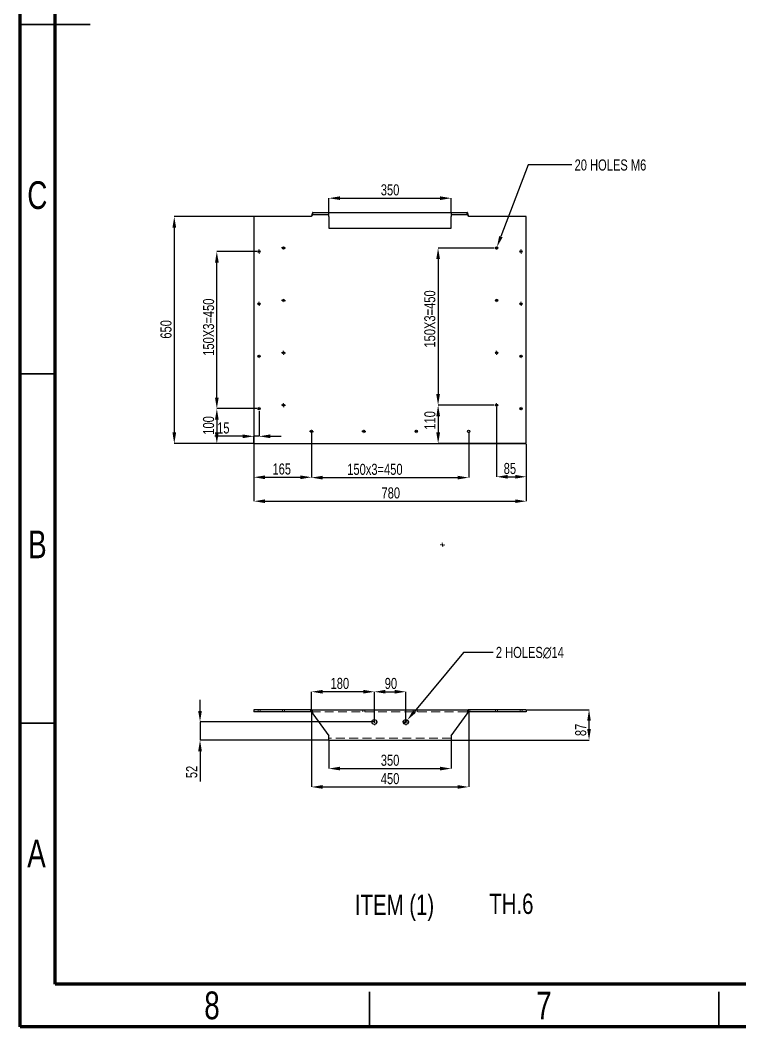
# Model space of a CAD drawing. Header units: millimetres. Extents: x 15 to 1268, y -316 to 292.
# Drawn here: x 15.3 to 118.3, y -309.9 to -165.8 of the extents above; entities that cross this region are included whole.
import ezdxf

# ---------------------------------------------------------------- set-up
doc = ezdxf.new("R2010")
doc.units = ezdxf.units.MM
doc.header["$PDSIZE"] = -1
doc.linetypes.add('HIDDEN', pattern=[1.905, 1.27, -0.635])
doc.layers.add('FORMAT', color=7, linetype='Continuous')
doc.styles.add('SLDTEXTSTYLE0', font='TXT', dxfattribs={"width": 0.75})
doc.dimstyles.new('SLDDIMSTYLE20', dxfattribs={"dimtxt": 1.5875, "dimasz": 1.5875, "dimexe": 0, "dimexo": 0.0625, "dimgap": 0.396875, "dimtad": 1, "dimdec": 0, "dimlfac": 20, "dimrnd": 1e-09, "dimzin": 12, "dimdsep": 46, "dimtxsty": 'SLDTEXTSTYLE0', "dimsah": 1, "dimcen": 0.09, "dimadec": 0, "dimazin": 3, "dimtfac": 1, "dimtdec": 0, "dimtofl": 0, "dimtmove": 0, "dimatfit": 3, "dimfxl": 1, "dimfrac": 2, "dimtolj": 1, "dimtzin": 12, "dimarcsym": 0})
doc.dimstyles.new('SLDDIMSTYLE21', dxfattribs={"dimtxt": 1.5875, "dimasz": 1.5875, "dimexe": 0, "dimexo": 0.0625, "dimgap": 0.396875, "dimtad": 1, "dimdec": 0, "dimlfac": 20, "dimrnd": 1e-09, "dimzin": 12, "dimdsep": 46, "dimtxsty": 'SLDTEXTSTYLE0', "dimsah": 1, "dimcen": 0.09, "dimadec": 0, "dimazin": 3, "dimtfac": 1, "dimtofl": 0, "dimtmove": 0, "dimatfit": 3, "dimfxl": 1, "dimfrac": 2, "dimtolj": 1, "dimtzin": 12, "dimarcsym": 0})
doc.dimstyles.new('SLDDIMSTYLE22', dxfattribs={"dimtxt": 1.5875, "dimasz": 1.5875, "dimexe": 0, "dimexo": 0.0625, "dimgap": 0.396875, "dimtad": 0, "dimtih": 1, "dimtoh": 1, "dimdec": 0, "dimlfac": 20, "dimrnd": 1e-09, "dimzin": 12, "dimdsep": 46, "dimtxsty": 'SLDTEXTSTYLE0', "dimblk1": 'NONE', "dimsah": 1, "dimcen": 0, "dimadec": 0, "dimazin": 3, "dimtfac": 1, "dimtdec": 0, "dimtmove": 0, "dimatfit": 3, "dimldrblk": 'NONE', "dimfxl": 1, "dimfrac": 2, "dimtolj": 1, "dimtzin": 12, "dimarcsym": 0})
doc.dimstyles.new('SLDDIMSTYLE23', dxfattribs={"dimtxt": 1.5875, "dimasz": 1.5875, "dimexe": 0, "dimexo": 0.0625, "dimgap": 0.396875, "dimtad": 1, "dimdec": 0, "dimlfac": 20, "dimrnd": 1e-09, "dimzin": 12, "dimdsep": 46, "dimtxsty": 'SLDTEXTSTYLE0', "dimsah": 1, "dimcen": 0.09, "dimadec": 0, "dimazin": 3, "dimtfac": 1, "dimtdec": 0, "dimtmove": 0, "dimatfit": 0, "dimfxl": 1, "dimfrac": 2, "dimtolj": 1, "dimtzin": 12, "dimarcsym": 0})
doc.dimstyles.new('SLDDIMSTYLE24', dxfattribs={"dimtxt": 1.5875, "dimasz": 1.5875, "dimexe": 0, "dimexo": 0.0625, "dimgap": 0.396875, "dimtad": 1, "dimdec": 0, "dimlfac": 20, "dimrnd": 1e-09, "dimzin": 12, "dimdsep": 46, "dimtxsty": 'SLDTEXTSTYLE0', "dimsah": 1, "dimcen": 0.09, "dimadec": 0, "dimazin": 3, "dimtfac": 1, "dimtmove": 0, "dimatfit": 0, "dimfxl": 1, "dimfrac": 2, "dimtolj": 1, "dimtzin": 12, "dimarcsym": 0})
doc.dimstyles.new('SLDDIMSTYLE25', dxfattribs={"dimtxt": 1.5875, "dimasz": 1.5875, "dimexe": 0, "dimexo": 0.0625, "dimgap": 0.396875, "dimtad": 0, "dimtih": 1, "dimtoh": 1, "dimdec": 0, "dimlfac": 20, "dimrnd": 1e-09, "dimzin": 12, "dimdsep": 46, "dimtxsty": 'SLDTEXTSTYLE0', "dimblk1": 'NONE', "dimsah": 1, "dimcen": 0, "dimadec": 0, "dimazin": 3, "dimtfac": 1, "dimtdec": 0, "dimtmove": 0, "dimatfit": 3, "dimldrblk": 'NONE', "dimfxl": 1, "dimfrac": 2, "dimtolj": 1, "dimtzin": 12, "dimarcsym": 0})

# ---------------------------------------------------------------- blocks, each defined once
blk = doc.blocks.new('*D901')
at = {"layer": 'Defpoints', "color": 0}
for p in [(48.73, -193.91), (37.34, -226.41), (48.73, -226.41)]:
    blk.add_point(p, dxfattribs=at)
at = {"layer": 'FORMAT', "color": 0, "lineweight": -2}
for p, q in [((48.67, -193.91), (37.34, -193.91)), ((37.34, -195.5), (37.34, -224.82)), ((48.67, -226.41), (37.34, -226.41))]:
    blk.add_line(p, q, dxfattribs=at)
at = {"layer": 'FORMAT', "color": 0}
for points in [[(37.08, -195.5), (37.61, -195.5), (37.34, -193.91)], [(37.08, -224.82), (37.61, -224.82), (37.34, -226.41)]]:
    blk.add_solid(points, dxfattribs=at)
at = {"layer": 'FORMAT', "color": 0, "insert": (35.36, -210.06), "char_height": 1.587, "attachment_point": 2, "rotation": 90, "style": 'SLDTEXTSTYLE0'}
blk.add_mtext('\\A1;650', dxfattribs=at)
blk = doc.blocks.new('*D902')
at = {"layer": 'Defpoints', "color": 0}
for p in [(48.73, -226.41), (87.73, -226.41), (87.73, -234.66)]:
    blk.add_point(p, dxfattribs=at)
at = {"layer": 'FORMAT', "color": 0, "lineweight": -2}
for p, q in [((48.73, -226.47), (48.73, -234.66)), ((87.73, -226.47), (87.73, -234.66)), ((50.32, -234.66), (86.14, -234.66))]:
    blk.add_line(p, q, dxfattribs=at)
at = {"layer": 'FORMAT', "color": 0}
for points in [[(50.32, -234.4), (50.32, -234.92), (48.73, -234.66)], [(86.14, -234.4), (86.14, -234.92), (87.73, -234.66)]]:
    blk.add_solid(points, dxfattribs=at)
at = {"layer": 'FORMAT', "color": 0, "insert": (68.33, -232.68), "char_height": 1.587, "attachment_point": 2, "style": 'SLDTEXTSTYLE0'}
blk.add_mtext('\\A1;780', dxfattribs=at)
blk = doc.blocks.new('*D903')
at = {"layer": 'Defpoints', "color": 0}
for p in [(56.98, -224.66), (48.73, -226.41), (56.98, -231.23)]:
    blk.add_point(p, dxfattribs=at)
at = {"layer": 'FORMAT', "color": 0, "lineweight": -2}
for p, q in [((56.98, -224.72), (56.98, -231.23)), ((48.73, -226.47), (48.73, -231.23)), ((50.32, -231.23), (55.39, -231.23))]:
    blk.add_line(p, q, dxfattribs=at)
at = {"layer": 'FORMAT', "color": 0}
for points in [[(50.32, -230.97), (50.32, -231.5), (48.73, -231.23)], [(55.39, -230.97), (55.39, -231.5), (56.98, -231.23)]]:
    blk.add_solid(points, dxfattribs=at)
at = {"layer": 'FORMAT', "color": 0, "insert": (52.72, -229.25), "char_height": 1.587, "attachment_point": 2, "style": 'SLDTEXTSTYLE0'}
blk.add_mtext('\\A1;165', dxfattribs=at)
blk = doc.blocks.new('*D904')
at = {"layer": 'Defpoints', "color": 0}
for p in [(83.42, -198.55), (83.53, -198.27)]:
    blk.add_point(p, dxfattribs=at)
at = {"layer": 'FORMAT', "color": 0, "lineweight": -2}
for p, q in [((87.99, -186.52), (84.1, -196.78)), ((94.24, -186.52), (87.99, -186.52)), ((83.42, -198.55), (83.53, -198.27))]:
    blk.add_line(p, q, dxfattribs=at)
at = {"layer": 'FORMAT', "color": 0}
blk.add_solid([(83.85, -196.69), (84.34, -196.88), (83.53, -198.27)], dxfattribs=at)
at = {"layer": 'FORMAT', "color": 0, "insert": (94.64, -185.73), "char_height": 1.5875, "attachment_point": 1, "style": 'SLDTEXTSTYLE0'}
blk.add_mtext('\\A1;20 HOLES M6', dxfattribs=at)
blk = doc.blocks.new('_None')
blk = doc.blocks.new('*D905')
at = {"layer": 'Defpoints', "color": 0}
for p in [(76.98, -191.28), (59.48, -193.31), (76.98, -193.31)]:
    blk.add_point(p, dxfattribs=at)
at = {"layer": 'FORMAT', "color": 0, "lineweight": -2}
for p, q in [((59.48, -193.25), (59.48, -191.28)), ((61.07, -191.28), (75.39, -191.28)), ((76.98, -193.25), (76.98, -191.28))]:
    blk.add_line(p, q, dxfattribs=at)
at = {"layer": 'FORMAT', "color": 0}
for points in [[(61.07, -191.01), (61.07, -191.54), (59.48, -191.28)], [(75.39, -191.01), (75.39, -191.54), (76.98, -191.28)]]:
    blk.add_solid(points, dxfattribs=at)
at = {"layer": 'FORMAT', "color": 0, "insert": (68.23, -189.29), "char_height": 1.587, "attachment_point": 2, "style": 'SLDTEXTSTYLE0'}
blk.add_mtext('\\A1;350', dxfattribs=at)
blk = doc.blocks.new('*D906')
at = {"layer": 'Defpoints', "color": 0}
for p in [(43.43, -198.91), (49.2, -198.91), (49.2, -221.41)]:
    blk.add_point(p, dxfattribs=at)
at = {"layer": 'FORMAT', "color": 0, "lineweight": -2}
for p, q in [((49.14, -198.91), (43.43, -198.91)), ((43.43, -219.82), (43.43, -200.5)), ((49.14, -221.41), (43.43, -221.41))]:
    blk.add_line(p, q, dxfattribs=at)
at = {"layer": 'FORMAT', "color": 0}
for points in [[(43.17, -200.5), (43.7, -200.5), (43.43, -198.91)], [(43.17, -219.82), (43.7, -219.82), (43.43, -221.41)]]:
    blk.add_solid(points, dxfattribs=at)
at = {"layer": 'FORMAT', "color": 0, "insert": (41.45, -209.74), "char_height": 1.5875, "attachment_point": 2, "rotation": 90, "style": 'SLDTEXTSTYLE0'}
blk.add_mtext('\\A1;150X3=450', dxfattribs=at)
blk = doc.blocks.new('*D907')
at = {"layer": 'Defpoints', "color": 0}
for p in [(83.2, -198.41), (75.1, -220.91), (83.2, -220.91)]:
    blk.add_point(p, dxfattribs=at)
at = {"layer": 'FORMAT', "color": 0, "lineweight": -2}
for p, q in [((83.14, -198.41), (75.1, -198.41)), ((75.1, -200), (75.1, -219.32)), ((83.14, -220.91), (75.1, -220.91))]:
    blk.add_line(p, q, dxfattribs=at)
at = {"layer": 'FORMAT', "color": 0}
for points in [[(74.84, -200), (75.37, -200), (75.1, -198.41)], [(74.84, -219.32), (75.37, -219.32), (75.1, -220.91)]]:
    blk.add_solid(points, dxfattribs=at)
at = {"layer": 'FORMAT', "color": 0, "insert": (73.12, -208.57), "char_height": 1.5875, "attachment_point": 2, "rotation": 90, "style": 'SLDTEXTSTYLE0'}
blk.add_mtext('\\A1;150X3=450', dxfattribs=at)
blk = doc.blocks.new('*D908')
at = {"layer": 'Defpoints', "color": 0}
for p in [(79.48, -224.66), (56.98, -224.93), (79.48, -231.28)]:
    blk.add_point(p, dxfattribs=at)
at = {"layer": 'FORMAT', "color": 0, "lineweight": -2}
for p, q in [((79.48, -224.72), (79.48, -231.28)), ((56.98, -225), (56.98, -231.28)), ((58.57, -231.28), (77.89, -231.28))]:
    blk.add_line(p, q, dxfattribs=at)
at = {"layer": 'FORMAT', "color": 0}
for points in [[(58.57, -231.02), (58.57, -231.55), (56.98, -231.28)], [(77.89, -231.02), (77.89, -231.55), (79.48, -231.28)]]:
    blk.add_solid(points, dxfattribs=at)
at = {"layer": 'FORMAT', "color": 0, "insert": (66.06, -229.3), "char_height": 1.5875, "attachment_point": 2, "style": 'SLDTEXTSTYLE0'}
blk.add_mtext('\\A1;150x3=450', dxfattribs=at)
blk = doc.blocks.new('*D909')
at = {"layer": 'Defpoints', "color": 0}
for p in [(49.2, -221.41), (43.43, -226.41), (48.73, -226.41)]:
    blk.add_point(p, dxfattribs=at)
at = {"layer": 'FORMAT', "color": 0, "lineweight": -2}
for p, q in [((49.14, -221.41), (43.43, -221.41)), ((43.43, -223), (43.43, -224.82)), ((48.67, -226.41), (43.43, -226.41))]:
    blk.add_line(p, q, dxfattribs=at)
at = {"layer": 'FORMAT', "color": 0}
for points in [[(43.17, -223), (43.7, -223), (43.43, -221.41)], [(43.17, -224.82), (43.7, -224.82), (43.43, -226.41)]]:
    blk.add_solid(points, dxfattribs=at)
at = {"layer": 'FORMAT', "color": 0, "insert": (41.45, -223.81), "char_height": 1.587, "attachment_point": 2, "rotation": 90, "style": 'SLDTEXTSTYLE0'}
blk.add_mtext('\\A1;100', dxfattribs=at)
blk = doc.blocks.new('*D910')
at = {"layer": 'Defpoints', "color": 0}
for p in [(49.48, -221.68), (48.73, -225.37), (48.73, -226.41)]:
    blk.add_point(p, dxfattribs=at)
at = {"layer": 'FORMAT', "color": 0, "lineweight": -2}
for p, q in [((49.48, -221.75), (49.48, -225.37)), ((47.14, -225.37), (43.17, -225.37)), ((48.73, -226.35), (48.73, -225.37)), ((49.48, -225.37), (48.73, -225.37)), ((51.07, -225.37), (52.65, -225.37))]:
    blk.add_line(p, q, dxfattribs=at)
at = {"layer": 'FORMAT', "color": 0}
for points in [[(47.14, -225.1), (47.14, -225.63), (48.73, -225.37)], [(51.07, -225.1), (51.07, -225.63), (49.48, -225.37)]]:
    blk.add_solid(points, dxfattribs=at)
at = {"layer": 'FORMAT', "color": 0, "insert": (44.36, -223.38), "char_height": 1.587, "attachment_point": 2, "style": 'SLDTEXTSTYLE0'}
blk.add_mtext('\\A1;15', dxfattribs=at)
blk = doc.blocks.new('*D911')
at = {"layer": 'Defpoints', "color": 0}
for p in [(83.2, -220.91), (75.11, -226.41), (87.73, -226.41)]:
    blk.add_point(p, dxfattribs=at)
at = {"layer": 'FORMAT', "color": 0, "lineweight": -2}
for p, q in [((83.14, -220.91), (75.11, -220.91)), ((75.11, -222.5), (75.11, -224.82)), ((87.67, -226.41), (75.11, -226.41))]:
    blk.add_line(p, q, dxfattribs=at)
at = {"layer": 'FORMAT', "color": 0}
for points in [[(74.85, -222.5), (75.38, -222.5), (75.11, -220.91)], [(74.85, -224.82), (75.38, -224.82), (75.11, -226.41)]]:
    blk.add_solid(points, dxfattribs=at)
at = {"layer": 'FORMAT', "color": 0, "insert": (73.13, -223.09), "char_height": 1.587, "attachment_point": 2, "rotation": 90, "style": 'SLDTEXTSTYLE0'}
blk.add_mtext('\\A1;110', dxfattribs=at)
blk = doc.blocks.new('*D912')
at = {"layer": 'Defpoints', "color": 0}
for p in [(83.48, -221.18), (87.73, -226.41), (87.73, -231.16)]:
    blk.add_point(p, dxfattribs=at)
at = {"layer": 'FORMAT', "color": 0, "lineweight": -2}
for p, q in [((83.48, -221.25), (83.48, -231.16)), ((87.73, -226.47), (87.73, -231.16)), ((85.07, -231.16), (86.14, -231.16))]:
    blk.add_line(p, q, dxfattribs=at)
at = {"layer": 'FORMAT', "color": 0}
for points in [[(85.07, -230.9), (85.07, -231.43), (83.48, -231.16)], [(86.14, -230.9), (86.14, -231.43), (87.73, -231.16)]]:
    blk.add_solid(points, dxfattribs=at)
at = {"layer": 'FORMAT', "color": 0, "insert": (85.38, -229.18), "char_height": 1.587, "attachment_point": 2, "style": 'SLDTEXTSTYLE0'}
blk.add_mtext('\\A1;85', dxfattribs=at)
blk = doc.blocks.new('SW_CENTERMARKSYMBOL_72')
at = {"layer": 'FORMAT', "color": 0}
for p, q in [((-0.25, 0), (-0.275, 0)), ((0, 0), (-0.125, 0)), ((0, 0.25), (0, 0.275)), ((0, 0), (0, 0.125)), ((0, 0), (0, -0.125)), ((0, 0), (0.125, 0)), ((0.25, 0), (0.275, 0)), ((0, -0.25), (0, -0.275))]:
    blk.add_line(p, q, dxfattribs=at)
blk = doc.blocks.new('SW_CENTERMARKSYMBOL_73')
at = {"layer": 'FORMAT', "color": 0}
for p, q in [((-0.25, 0), (-0.275, 0)), ((0, 0), (-0.125, 0)), ((0, 0.25), (0, 0.275)), ((0, 0), (0, 0.125)), ((0, 0), (0, -0.125)), ((0, 0), (0.125, 0)), ((0.25, 0), (0.275, 0)), ((0, -0.25), (0, -0.275))]:
    blk.add_line(p, q, dxfattribs=at)
blk = doc.blocks.new('SW_CENTERMARKSYMBOL_74')
at = {"layer": 'FORMAT', "color": 0}
for p, q in [((-0.25, 0), (-0.275, 0)), ((0, 0), (-0.125, 0)), ((0, 0.25), (0, 0.275)), ((0, 0), (0, 0.125)), ((0, 0), (0, -0.125)), ((0, 0), (0.125, 0)), ((0.25, 0), (0.275, 0)), ((0, -0.25), (0, -0.275))]:
    blk.add_line(p, q, dxfattribs=at)
blk = doc.blocks.new('SW_CENTERMARKSYMBOL_75')
at = {"layer": 'FORMAT', "color": 0}
for p, q in [((-0.25, 0), (-0.275, 0)), ((0, 0), (-0.125, 0)), ((0, 0.25), (0, 0.275)), ((0, 0), (0, 0.125)), ((0, 0), (0, -0.125)), ((0, 0), (0.125, 0)), ((0.25, 0), (0.275, 0)), ((0, -0.25), (0, -0.275))]:
    blk.add_line(p, q, dxfattribs=at)
blk = doc.blocks.new('SW_CENTERMARKSYMBOL_76')
at = {"layer": 'FORMAT', "color": 0}
for p, q in [((-0.25, 0), (-0.275, 0)), ((0, 0), (-0.125, 0)), ((0, 0.25), (0, 0.275)), ((0, 0), (0, 0.125)), ((0, 0), (0, -0.125)), ((0, 0), (0.125, 0)), ((0.25, 0), (0.275, 0)), ((0, -0.25), (0, -0.275))]:
    blk.add_line(p, q, dxfattribs=at)
blk = doc.blocks.new('SW_CENTERMARKSYMBOL_77')
at = {"layer": 'FORMAT', "color": 0}
for p, q in [((-0.25, 0), (-0.275, 0)), ((0, 0), (-0.125, 0)), ((0, 0.25), (0, 0.275)), ((0, 0), (0, 0.125)), ((0, 0), (0, -0.125)), ((0, 0), (0.125, 0)), ((0.25, 0), (0.275, 0)), ((0, -0.25), (0, -0.275))]:
    blk.add_line(p, q, dxfattribs=at)
blk = doc.blocks.new('SW_CENTERMARKSYMBOL_78')
at = {"layer": 'FORMAT', "color": 0}
for p, q in [((-0.25, 0), (-0.275, 0)), ((0, 0), (-0.125, 0)), ((0, 0.25), (0, 0.275)), ((0, 0), (0, 0.125)), ((0, 0), (0, -0.125)), ((0, 0), (0.125, 0)), ((0.25, 0), (0.275, 0)), ((0, -0.25), (0, -0.275))]:
    blk.add_line(p, q, dxfattribs=at)
blk = doc.blocks.new('SW_CENTERMARKSYMBOL_79')
at = {"layer": 'FORMAT', "color": 0}
for p, q in [((-0.25, 0), (-0.275, 0)), ((0, 0), (-0.125, 0)), ((0, 0.25), (0, 0.275)), ((0, 0), (0, 0.125)), ((0, 0), (0, -0.125)), ((0, 0), (0.125, 0)), ((0.25, 0), (0.275, 0)), ((0, -0.25), (0, -0.275))]:
    blk.add_line(p, q, dxfattribs=at)
blk = doc.blocks.new('SW_CENTERMARKSYMBOL_80')
at = {"layer": 'FORMAT', "color": 0}
for p, q in [((-0.25, 0), (-0.275, 0)), ((0, 0), (-0.125, 0)), ((0, 0.25), (0, 0.275)), ((0, 0), (0, 0.125)), ((0, 0), (0, -0.125)), ((0, 0), (0.125, 0)), ((0.25, 0), (0.275, 0)), ((0, -0.25), (0, -0.275))]:
    blk.add_line(p, q, dxfattribs=at)
blk = doc.blocks.new('SW_CENTERMARKSYMBOL_81')
at = {"layer": 'FORMAT', "color": 0}
for p, q in [((-0.25, 0), (-0.275, 0)), ((0, 0), (-0.125, 0)), ((0, 0.25), (0, 0.275)), ((0, 0), (0, 0.125)), ((0, 0), (0, -0.125)), ((0, 0), (0.125, 0)), ((0.25, 0), (0.275, 0)), ((0, -0.25), (0, -0.275))]:
    blk.add_line(p, q, dxfattribs=at)
blk = doc.blocks.new('SW_CENTERMARKSYMBOL_82')
at = {"layer": 'FORMAT', "color": 0}
for p, q in [((-0.25, 0), (-0.275, 0)), ((0, 0), (-0.125, 0)), ((0, 0.25), (0, 0.275)), ((0, 0), (0, 0.125)), ((0, 0), (0, -0.125)), ((0, 0), (0.125, 0)), ((0.25, 0), (0.275, 0)), ((0, -0.25), (0, -0.275))]:
    blk.add_line(p, q, dxfattribs=at)
blk = doc.blocks.new('SW_CENTERMARKSYMBOL_83')
at = {"layer": 'FORMAT', "color": 0}
for p, q in [((-0.25, 0), (-0.275, 0)), ((0, 0), (-0.125, 0)), ((0, 0.25), (0, 0.275)), ((0, 0), (0, 0.125)), ((0, 0), (0, -0.125)), ((0, 0), (0.125, 0)), ((0.25, 0), (0.275, 0)), ((0, -0.25), (0, -0.275))]:
    blk.add_line(p, q, dxfattribs=at)
blk = doc.blocks.new('SW_CENTERMARKSYMBOL_84')
at = {"layer": 'FORMAT', "color": 0}
for p, q in [((-0.25, 0), (-0.275, 0)), ((0, 0), (-0.125, 0)), ((0, 0.25), (0, 0.275)), ((0, 0), (0, 0.125)), ((0, 0), (0, -0.125)), ((0, 0), (0.125, 0)), ((0.25, 0), (0.275, 0)), ((0, -0.25), (0, -0.275))]:
    blk.add_line(p, q, dxfattribs=at)
blk = doc.blocks.new('SW_CENTERMARKSYMBOL_85')
at = {"layer": 'FORMAT', "color": 0}
for p, q in [((-0.25, 0), (-0.275, 0)), ((0, 0), (-0.125, 0)), ((0, 0.25), (0, 0.275)), ((0, 0), (0, 0.125)), ((0, 0), (0, -0.125)), ((0, 0), (0.125, 0)), ((0.25, 0), (0.275, 0)), ((0, -0.25), (0, -0.275))]:
    blk.add_line(p, q, dxfattribs=at)
blk = doc.blocks.new('SW_CENTERMARKSYMBOL_86')
at = {"layer": 'FORMAT', "color": 0}
for p, q in [((-0.25, 0), (-0.275, 0)), ((0, 0), (-0.125, 0)), ((0, 0.25), (0, 0.275)), ((0, 0), (0, 0.125)), ((0, 0), (0, -0.125)), ((0, 0), (0.125, 0)), ((0.25, 0), (0.275, 0)), ((0, -0.25), (0, -0.275))]:
    blk.add_line(p, q, dxfattribs=at)
blk = doc.blocks.new('SW_CENTERMARKSYMBOL_87')
at = {"layer": 'FORMAT', "color": 0}
for p, q in [((-0.25, 0), (-0.275, 0)), ((0, 0), (-0.125, 0)), ((0, 0.25), (0, 0.275)), ((0, 0), (0, 0.125)), ((0, 0), (0, -0.125)), ((0, 0), (0.125, 0)), ((0.25, 0), (0.275, 0)), ((0, -0.25), (0, -0.275))]:
    blk.add_line(p, q, dxfattribs=at)
blk = doc.blocks.new('SW_CENTERMARKSYMBOL_88')
at = {"layer": 'FORMAT', "color": 0}
for p, q in [((-0.25, 0), (-0.275, 0)), ((0, 0), (-0.125, 0)), ((0, 0.25), (0, 0.275)), ((0, 0), (0, 0.125)), ((0, 0), (0, -0.125)), ((0, 0), (0.125, 0)), ((0.25, 0), (0.275, 0)), ((0, -0.25), (0, -0.275))]:
    blk.add_line(p, q, dxfattribs=at)
blk = doc.blocks.new('SW_CENTERMARKSYMBOL_89')
at = {"layer": 'FORMAT', "color": 0}
for p, q in [((-0.25, 0), (-0.275, 0)), ((0, 0), (-0.125, 0)), ((0, 0.25), (0, 0.275)), ((0, 0), (0, 0.125)), ((0, 0), (0, -0.125)), ((0, 0), (0.125, 0)), ((0.25, 0), (0.275, 0)), ((0, -0.25), (0, -0.275))]:
    blk.add_line(p, q, dxfattribs=at)
blk = doc.blocks.new('SW_CENTERMARKSYMBOL_90')
at = {"layer": 'FORMAT', "color": 0}
for p, q in [((-0.25, 0), (-0.275, 0)), ((0, 0), (-0.125, 0)), ((0, 0.25), (0, 0.275)), ((0, 0), (0, 0.125)), ((0, 0), (0, -0.125)), ((0, 0), (0.125, 0)), ((0.25, 0), (0.275, 0)), ((0, -0.25), (0, -0.275))]:
    blk.add_line(p, q, dxfattribs=at)
blk = doc.blocks.new('SW_CENTERMARKSYMBOL_91')
at = {"layer": 'FORMAT', "color": 0}
for p, q in [((-0.25, 0), (-0.275, 0)), ((0, 0), (-0.125, 0)), ((0, 0.25), (0, 0.275)), ((0, 0), (0, 0.125)), ((0, 0), (0, -0.125)), ((0, 0), (0.125, 0)), ((0.25, 0), (0.275, 0)), ((0, -0.25), (0, -0.275))]:
    blk.add_line(p, q, dxfattribs=at)
blk = doc.blocks.new('*D916')
at = {"layer": 'Defpoints', "color": 0}
for p in [(59.48, -268.86), (76.98, -268.86), (76.98, -272.94)]:
    blk.add_point(p, dxfattribs=at)
at = {"layer": 'FORMAT', "color": 0, "lineweight": -2}
for p, q in [((59.48, -268.92), (59.48, -272.94)), ((76.98, -268.92), (76.98, -272.94)), ((61.07, -272.94), (75.39, -272.94))]:
    blk.add_line(p, q, dxfattribs=at)
at = {"layer": 'FORMAT', "color": 0}
for points in [[(61.07, -272.67), (61.07, -273.2), (59.48, -272.94)], [(75.39, -272.67), (75.39, -273.2), (76.98, -272.94)]]:
    blk.add_solid(points, dxfattribs=at)
at = {"layer": 'FORMAT', "color": 0, "insert": (68.23, -270.95), "char_height": 1.587, "attachment_point": 2, "style": 'SLDTEXTSTYLE0'}
blk.add_mtext('\\A1;350', dxfattribs=at)
blk = doc.blocks.new('*D917')
at = {"layer": 'Defpoints', "color": 0}
for p in [(56.98, -264.81), (79.48, -264.81), (79.48, -275.57)]:
    blk.add_point(p, dxfattribs=at)
at = {"layer": 'FORMAT', "color": 0, "lineweight": -2}
for p, q in [((56.98, -264.87), (56.98, -275.57)), ((79.48, -264.87), (79.48, -275.57)), ((58.57, -275.57), (77.89, -275.57))]:
    blk.add_line(p, q, dxfattribs=at)
at = {"layer": 'FORMAT', "color": 0}
for points in [[(58.57, -275.3), (58.57, -275.83), (56.98, -275.57)], [(77.89, -275.3), (77.89, -275.83), (79.48, -275.57)]]:
    blk.add_solid(points, dxfattribs=at)
at = {"layer": 'FORMAT', "color": 0, "insert": (68.23, -273.58), "char_height": 1.587, "attachment_point": 2, "style": 'SLDTEXTSTYLE0'}
blk.add_mtext('\\A1;450', dxfattribs=at)
blk = doc.blocks.new('*D918')
at = {"layer": 'Defpoints', "color": 0}
for p in [(70.48, -261.94), (65.98, -266.26), (70.48, -266.26)]:
    blk.add_point(p, dxfattribs=at)
at = {"layer": 'FORMAT', "color": 0, "lineweight": -2}
for p, q in [((65.98, -266.2), (65.98, -261.94)), ((67.57, -261.94), (68.89, -261.94)), ((70.48, -266.2), (70.48, -261.94))]:
    blk.add_line(p, q, dxfattribs=at)
at = {"layer": 'FORMAT', "color": 0}
for points in [[(67.57, -261.67), (67.57, -262.2), (65.98, -261.94)], [(68.89, -261.67), (68.89, -262.2), (70.48, -261.94)]]:
    blk.add_solid(points, dxfattribs=at)
at = {"layer": 'FORMAT', "color": 0, "insert": (68.35, -259.95), "char_height": 1.587, "attachment_point": 2, "style": 'SLDTEXTSTYLE0'}
blk.add_mtext('\\A1;90', dxfattribs=at)
blk = doc.blocks.new('*D919')
at = {"layer": 'Defpoints', "color": 0}
for p in [(56.98, -261.94), (56.98, -264.51), (65.98, -266.26)]:
    blk.add_point(p, dxfattribs=at)
at = {"layer": 'FORMAT', "color": 0, "lineweight": -2}
for p, q in [((56.98, -264.45), (56.98, -261.94)), ((64.39, -261.94), (58.57, -261.94)), ((65.98, -266.2), (65.98, -261.94))]:
    blk.add_line(p, q, dxfattribs=at)
at = {"layer": 'FORMAT', "color": 0}
for points in [[(58.57, -261.67), (58.57, -262.2), (56.98, -261.94)], [(64.39, -261.67), (64.39, -262.2), (65.98, -261.94)]]:
    blk.add_solid(points, dxfattribs=at)
at = {"layer": 'FORMAT', "color": 0, "insert": (61.04, -259.95), "char_height": 1.587, "attachment_point": 2, "style": 'SLDTEXTSTYLE0'}
blk.add_mtext('\\A1;180', dxfattribs=at)
blk = doc.blocks.new('*D920')
at = {"layer": 'Defpoints', "color": 0}
for p in [(65.98, -266.26), (41.03, -268.86), (59.48, -268.86)]:
    blk.add_point(p, dxfattribs=at)
at = {"layer": 'FORMAT', "color": 0, "lineweight": -2}
for p, q in [((41.03, -264.67), (41.03, -263.08)), ((65.92, -266.26), (41.03, -266.26)), ((41.03, -266.26), (41.03, -268.86)), ((59.42, -268.86), (41.03, -268.86)), ((41.03, -270.45), (41.03, -274.81))]:
    blk.add_line(p, q, dxfattribs=at)
at = {"layer": 'FORMAT', "color": 0}
for points in [[(40.76, -264.67), (41.29, -264.67), (41.03, -266.26)], [(40.76, -270.45), (41.29, -270.45), (41.03, -268.86)]]:
    blk.add_solid(points, dxfattribs=at)
at = {"layer": 'FORMAT', "color": 0, "insert": (39.04, -273.42), "char_height": 1.587, "attachment_point": 2, "rotation": 90, "style": 'SLDTEXTSTYLE0'}
blk.add_mtext('\\A1;52', dxfattribs=at)
blk = doc.blocks.new('*D921')
at = {"layer": 'Defpoints', "color": 0}
for p in [(87.73, -264.51), (96.71, -264.51), (76.98, -268.86)]:
    blk.add_point(p, dxfattribs=at)
at = {"layer": 'FORMAT', "color": 0, "lineweight": -2}
for p, q in [((87.79, -264.51), (96.71, -264.51)), ((96.71, -267.27), (96.71, -266.1)), ((77.04, -268.86), (96.71, -268.86))]:
    blk.add_line(p, q, dxfattribs=at)
at = {"layer": 'FORMAT', "color": 0}
for points in [[(96.44, -266.1), (96.97, -266.1), (96.71, -264.51)], [(96.44, -267.27), (96.97, -267.27), (96.71, -268.86)]]:
    blk.add_solid(points, dxfattribs=at)
at = {"layer": 'FORMAT', "color": 0, "insert": (94.72, -267.4), "char_height": 1.587, "attachment_point": 2, "rotation": 90, "style": 'SLDTEXTSTYLE0'}
blk.add_mtext('\\A1;87', dxfattribs=at)
blk = doc.blocks.new('*D922')
at = {"layer": 'Defpoints', "color": 0}
for p in [(70.25, -266.53), (70.7, -265.99)]:
    blk.add_point(p, dxfattribs=at)
at = {"layer": 'FORMAT', "color": 0, "lineweight": -2}
for p, q in [((78.72, -256.31), (71.71, -264.77)), ((82.97, -256.31), (78.72, -256.31)), ((70.25, -266.53), (70.7, -265.99))]:
    blk.add_line(p, q, dxfattribs=at)
at = {"layer": 'FORMAT', "color": 0}
blk.add_solid([(71.51, -264.6), (71.92, -264.94), (70.7, -265.99)], dxfattribs=at)
at = {"layer": 'FORMAT', "color": 0, "insert": (83.37, -255.51), "char_height": 1.5875, "attachment_point": 1, "style": 'SLDTEXTSTYLE0'}
blk.add_mtext('\\A1;2 HOLES∅14', dxfattribs=at)
blk = doc.blocks.new('SW_CENTERMARKSYMBOL_92')
at = {"layer": 'FORMAT', "color": 0}
for p, q in [((-0.25, 0), (-0.475, 0)), ((0, 0), (-0.125, 0)), ((0, 0.25), (0, 0.475)), ((0, 0), (0, 0.125)), ((0, 0), (0, -0.125)), ((0, 0), (0.125, 0)), ((0.25, 0), (0.475, 0)), ((0, -0.25), (0, -0.475))]:
    blk.add_line(p, q, dxfattribs=at)
blk = doc.blocks.new('SW_CENTERMARKSYMBOL_93')
at = {"layer": 'FORMAT', "color": 0}
for p, q in [((-0.25, 0), (-0.475, 0)), ((0, 0), (-0.125, 0)), ((0, 0.25), (0, 0.475)), ((0, 0), (0, 0.125)), ((0, 0), (0, -0.125)), ((0, 0), (0.125, 0)), ((0.25, 0), (0.475, 0)), ((0, -0.25), (0, -0.475))]:
    blk.add_line(p, q, dxfattribs=at)

msp = doc.modelspace()

# ---------------------------------------------------------------- linework, layer by layer
at = {"color": 7, "linetype": 'Continuous', "lineweight": 70}
for p, q in [((15.28009953, -309.91453958), (15.28009953, -22.91453958)), ((20.28009953, -303.78101457), (20.28009953, -26.78101457)), ((409.68257164, -303.78101457), (20.28009953, -303.78101457)), ((415.28009953, -309.91453958), (15.28009953, -309.91453958))]:
    msp.add_line(p, q, dxfattribs=at)
at = {"color": 7, "linetype": 'Continuous', "lineweight": 35}
for p, q in [((15.27909953, -166.41453958), (25.28109953, -166.41453958)), ((20.28009953, -166.41453958), (15.28009953, -166.41453958)), ((20.28009953, -216.41453958), (15.28009953, -216.41453958)), ((20.28009953, -266.41453958), (15.28009953, -266.41453958)), ((65.28009953, -304.91453958), (65.28009953, -309.91453958)), ((115.28009953, -304.91453958), (115.28009953, -309.91453958))]:
    msp.add_line(p, q, dxfattribs=at)
at = {"color": 7, "linetype": 'Continuous', "lineweight": 25}
for p, q in [((56.97792646, -193.90781074), (48.72792646, -193.90781074)), ((48.72792646, -193.90781074), (48.72792646, -226.40781074)), ((57.19531776, -193.60781074), (57.19531776, -193.30781074)), ((57.19531776, -193.30781074), (59.47792646, -193.30781074)), ((57.19531776, -193.60781074), (59.47792646, -193.60781074)), ((59.47792646, -193.30781074), (76.97792646, -193.30781074)), ((59.47792646, -193.90781074), (59.47792646, -193.30781074)), ((59.47792646, -193.90781074), (59.47792646, -195.55781074)), ((76.97792646, -193.30781074), (76.97792646, -193.90781074)), ((76.97792646, -193.30781074), (79.26053515, -193.30781074)), ((76.97792646, -193.60781074), (79.26053515, -193.60781074)), ((76.97792646, -195.55781074), (76.97792646, -193.90781074)), ((79.26053515, -193.60781074), (79.26053515, -193.30781074)), ((87.72792646, -193.90781074), (79.47792646, -193.90781074)), ((87.72792646, -226.40781074), (87.72792646, -193.90781074)), ((59.47792646, -195.55781074), (76.97792646, -195.55781074)), ((48.72792646, -226.40781074), (87.72792646, -226.40781074)), ((48.72792646, -264.50977076), (48.72792646, -264.80977076)), ((56.97792646, -264.50977076), (48.72792646, -264.50977076)), ((56.97792646, -264.80977076), (48.72792646, -264.80977076)), ((56.97792646, -264.50977076), (79.47792646, -264.50977076)), ((56.97792646, -264.80977076), (56.97792646, -264.50977076)), ((57.19531776, -265.10977076), (59.47792646, -268.25977076)), ((76.97792646, -268.25977076), (79.26053515, -265.10977076)), ((79.47792646, -264.80977076), (79.47792646, -264.50977076)), ((87.72792646, -264.50977076), (79.47792646, -264.50977076)), ((87.72792646, -264.80977076), (79.47792646, -264.80977076)), ((87.72792646, -264.50977076), (87.72792646, -264.80977076)), ((59.47792646, -268.85977076), (59.47792646, -268.25977076)), ((59.47792646, -268.85977076), (76.97792646, -268.85977076)), ((76.97792646, -268.25977076), (76.97792646, -268.85977076))]:
    msp.add_line(p, q, dxfattribs=at)
at = {"color": 7, "linetype": 'HIDDEN', "lineweight": 18}
for p, q in [((49.32792646, -264.50977076), (49.32792646, -264.80977076)), ((49.62792646, -264.80977076), (49.62792646, -264.50977076)), ((52.82792646, -264.50977076), (52.82792646, -264.80977076)), ((53.12792646, -264.80977076), (53.12792646, -264.50977076)), ((56.82792646, -264.50977076), (56.82792646, -264.80977076)), ((56.97792646, -264.80977076), (79.47792646, -264.80977076)), ((57.12792646, -264.80977076), (57.12792646, -264.50977076)), ((64.32792646, -264.50977076), (64.32792646, -264.80977076)), ((64.62792646, -264.80977076), (64.62792646, -264.50977076)), ((71.82792646, -264.50977076), (71.82792646, -264.80977076)), ((72.12792646, -264.80977076), (72.12792646, -264.50977076)), ((79.32792646, -264.50977076), (79.32792646, -264.80977076)), ((79.62792646, -264.80977076), (79.62792646, -264.50977076)), ((83.32792646, -264.50977076), (83.32792646, -264.80977076)), ((83.62792646, -264.80977076), (83.62792646, -264.50977076)), ((86.82792646, -264.50977076), (86.82792646, -264.80977076)), ((87.12792646, -264.80977076), (87.12792646, -264.50977076)), ((76.97792646, -268.55977076), (59.47792646, -268.55977076))]:
    msp.add_line(p, q, dxfattribs=at)
at = {"color": 7, "linetype": 'Continuous', "lineweight": 25}
for centre, radius in [((49.47792646, -198.90781074), 0.15), ((52.97792646, -198.40781074), 0.15), ((83.47792646, -198.40781074), 0.15), ((86.97792646, -198.90781074), 0.15), ((52.97792646, -205.90781074), 0.15), ((83.47792646, -205.90781074), 0.15), ((49.47792646, -206.40781074), 0.15), ((86.97792646, -206.40781074), 0.15), ((52.97792646, -213.40781074), 0.15), ((83.47792646, -213.40781074), 0.15), ((49.47792646, -213.90781074), 0.15), ((86.97792646, -213.90781074), 0.15), ((49.47792646, -221.40781074), 0.15), ((52.97792646, -220.90781074), 0.15), ((83.47792646, -220.90781074), 0.15), ((86.97792646, -221.40781074), 0.15), ((56.97792646, -224.65781074), 0.15), ((64.47792646, -224.65781074), 0.15), ((71.97792646, -224.65781074), 0.15), ((79.47792646, -224.65781074), 0.15), ((65.97792646, -266.25977076), 0.35), ((70.47792646, -266.25977076), 0.35)]:
    msp.add_circle(centre, radius, dxfattribs=at)
for points, knots in [([(57.19531776, -193.30781074), (57.18618024, -193.30781074), (57.17719015, -193.31169804), (57.16367561, -193.3231139), (57.15916604, -193.3278565), (57.1500953, -193.33925196), (57.14551327, -193.34594589), (57.13189786, -193.36853309), (57.12292734, -193.38695854), (57.10938572, -193.41954019), (57.10485752, -193.43123009), (57.09572874, -193.45631868), (57.09118562, -193.46956144), (57.07763207, -193.5110973), (57.06866375, -193.54127126), (57.05506743, -193.5902492), (57.05048735, -193.60729215), (57.04140368, -193.64201179), (57.03688974, -193.65971998), (57.02337026, -193.71385294), (57.01438688, -193.75127701), (56.99614738, -193.82881821), (56.98706398, -193.86819595), (56.97792646, -193.90781074)], [0, 0, 0, 0, 0.125, 0.125, 0.1875, 0.1875, 0.25, 0.25, 0.375, 0.375, 0.4375, 0.4375, 0.5, 0.5, 0.625, 0.625, 0.6875, 0.6875, 0.75, 0.75, 0.875, 0.875, 1, 1, 1, 1]), ([(57.19531776, -193.60781074), (57.18617726, -193.60781074), (57.17717439, -193.60975873), (57.15915297, -193.61737481), (57.15008622, -193.62308498), (57.13186036, -193.63820322), (57.1228689, -193.64744973), (57.10934818, -193.66372326), (57.10483575, -193.66955068), (57.09576324, -193.68201696), (57.09118134, -193.68869109), (57.07754814, -193.70958575), (57.06856494, -193.72471469), (57.05503466, -193.74909116), (57.05051533, -193.75749874), (57.04142106, -193.77487729), (57.03684115, -193.78386058), (57.02323934, -193.81109814), (57.0142615, -193.82980941), (56.99620218, -193.86819897), (56.98706696, -193.88799688), (56.97792646, -193.90781074)], [0, 0, 0, 0, 0.125, 0.125, 0.25, 0.25, 0.375, 0.375, 0.4375, 0.4375, 0.5, 0.5, 0.625, 0.625, 0.6875, 0.6875, 0.75, 0.75, 0.875, 0.875, 1, 1, 1, 1]), ([(79.47792646, -193.90781074), (79.46878893, -193.86819595), (79.45979885, -193.82922626), (79.4462843, -193.77175534), (79.44177473, -193.75276339), (79.432704, -193.7151257), (79.42812196, -193.69639873), (79.41450655, -193.64186299), (79.40553604, -193.60740272), (79.39199442, -193.55856174), (79.38746622, -193.54275944), (79.37833744, -193.51215118), (79.37379431, -193.4975411), (79.36024077, -193.45597782), (79.35127245, -193.43116285), (79.33767613, -193.39835931), (79.33309604, -193.3881221), (79.32401238, -193.36953699), (79.31949844, -193.36115484), (79.30597896, -193.33868228), (79.29699558, -193.32724156), (79.27875608, -193.31172051), (79.26967268, -193.30781074), (79.26053515, -193.30781074)], [0, 0, 0, 0, 0.125, 0.125, 0.1875, 0.1875, 0.25, 0.25, 0.375, 0.375, 0.4375, 0.4375, 0.5, 0.5, 0.625, 0.625, 0.6875, 0.6875, 0.75, 0.75, 0.875, 0.875, 1, 1, 1, 1]), ([(79.47792646, -193.90781074), (79.46878595, -193.88799688), (79.45978309, -193.86848454), (79.44176167, -193.83016718), (79.43269491, -193.81126301), (79.41446906, -193.77476186), (79.4054776, -193.75749787), (79.39195687, -193.73312029), (79.38744445, -193.72524888), (79.37837193, -193.71003851), (79.37379004, -193.70266783), (79.36015683, -193.68176869), (79.35117364, -193.66936118), (79.33764336, -193.65304873), (79.33312403, -193.64799647), (79.32402976, -193.63869023), (79.31944985, -193.63443746), (79.30584803, -193.6231477), (79.2968702, -193.61746792), (79.27881088, -193.60979385), (79.26967566, -193.60781074), (79.26053515, -193.60781074)], [0, 0, 0, 0, 0.125, 0.125, 0.25, 0.25, 0.375, 0.375, 0.4375, 0.4375, 0.5, 0.5, 0.625, 0.625, 0.6875, 0.6875, 0.75, 0.75, 0.875, 0.875, 1, 1, 1, 1]), ([(57.19531776, -265.10977076), (57.18618024, -265.07015597), (57.17719015, -265.03118628), (57.16367561, -264.97371536), (57.15916604, -264.95472341), (57.1500953, -264.91708572), (57.14551327, -264.89835875), (57.13189786, -264.84382301), (57.12292734, -264.80936274), (57.10938572, -264.76052176), (57.10485752, -264.74471946), (57.09572874, -264.7141112), (57.09118562, -264.69950112), (57.07763207, -264.65793784), (57.06866375, -264.63312287), (57.05506743, -264.60031933), (57.05048735, -264.59008212), (57.04140368, -264.57149701), (57.03688974, -264.56311485), (57.02337026, -264.54064229), (57.01438688, -264.52920158), (56.99614738, -264.51368053), (56.98706398, -264.50977076), (56.97792646, -264.50977076)], [0, 0, 0, 0, 0.125, 0.125, 0.1875, 0.1875, 0.25, 0.25, 0.375, 0.375, 0.4375, 0.4375, 0.5, 0.5, 0.625, 0.625, 0.6875, 0.6875, 0.75, 0.75, 0.875, 0.875, 1, 1, 1, 1]), ([(57.19531776, -265.10977076), (57.18617726, -265.0899569), (57.17717439, -265.07044455), (57.15915297, -265.0321272), (57.15008622, -265.01322303), (57.13186036, -264.97672188), (57.1228689, -264.95945788), (57.10934818, -264.9350803), (57.10483575, -264.9272089), (57.09576324, -264.91199852), (57.09118134, -264.90462784), (57.07754814, -264.8837287), (57.06856494, -264.8713212), (57.05503466, -264.85500875), (57.05051533, -264.84995649), (57.04142106, -264.84065025), (57.03684115, -264.83639748), (57.02323934, -264.82510772), (57.0142615, -264.81942794), (56.99620218, -264.81175387), (56.98706696, -264.80977076), (56.97792646, -264.80977076)], [0, 0, 0, 0, 0.125, 0.125, 0.25, 0.25, 0.375, 0.375, 0.4375, 0.4375, 0.5, 0.5, 0.625, 0.625, 0.6875, 0.6875, 0.75, 0.75, 0.875, 0.875, 1, 1, 1, 1]), ([(79.47792646, -264.50977076), (79.46878893, -264.50977076), (79.45979885, -264.51365806), (79.4462843, -264.52507392), (79.44177473, -264.52981651), (79.432704, -264.54121198), (79.42812196, -264.54790591), (79.41450655, -264.57049311), (79.40553604, -264.58891856), (79.39199442, -264.62150021), (79.38746622, -264.63319011), (79.37833744, -264.6582787), (79.37379431, -264.67152146), (79.36024077, -264.71305732), (79.35127245, -264.74323128), (79.33767613, -264.79220921), (79.33309604, -264.80925217), (79.32401238, -264.84397181), (79.31949844, -264.86168), (79.30597896, -264.91581296), (79.29699558, -264.95323703), (79.27875608, -265.03077823), (79.26967268, -265.07015597), (79.26053515, -265.10977076)], [0, 0, 0, 0, 0.125, 0.125, 0.1875, 0.1875, 0.25, 0.25, 0.375, 0.375, 0.4375, 0.4375, 0.5, 0.5, 0.625, 0.625, 0.6875, 0.6875, 0.75, 0.75, 0.875, 0.875, 1, 1, 1, 1]), ([(79.47792646, -264.80977076), (79.46878595, -264.80977076), (79.45978309, -264.81171874), (79.44176167, -264.81933483), (79.43269491, -264.825045), (79.41446906, -264.84016324), (79.4054776, -264.84940975), (79.39195687, -264.86568328), (79.38744445, -264.8715107), (79.37837193, -264.88397698), (79.37379004, -264.89065111), (79.36015683, -264.91154577), (79.35117364, -264.92667471), (79.33764336, -264.95105118), (79.33312403, -264.95945875), (79.32402976, -264.97683731), (79.31944985, -264.9858206), (79.30584803, -265.01305816), (79.2968702, -265.03176943), (79.27881088, -265.07015898), (79.26967566, -265.0899569), (79.26053515, -265.10977076)], [0, 0, 0, 0, 0.125, 0.125, 0.25, 0.25, 0.375, 0.375, 0.4375, 0.4375, 0.5, 0.5, 0.625, 0.625, 0.6875, 0.6875, 0.75, 0.75, 0.875, 0.875, 1, 1, 1, 1])]:
    msp.add_open_spline(points, degree=3, knots=knots, dxfattribs=at)

# ---------------------------------------------------------------- block references
at = {"layer": 'FORMAT'}
for name, p in [('SW_CENTERMARKSYMBOL_81', (49.47792646, -198.90781074)), ('SW_CENTERMARKSYMBOL_72', (52.97792646, -198.40781074)), ('SW_CENTERMARKSYMBOL_74', (83.47792646, -198.40781074)), ('SW_CENTERMARKSYMBOL_73', (86.97792646, -198.90781074)), ('SW_CENTERMARKSYMBOL_88', (52.97792646, -205.90781074)), ('SW_CENTERMARKSYMBOL_91', (83.47792646, -205.90781074)), ('SW_CENTERMARKSYMBOL_82', (49.47792646, -206.40781074)), ('SW_CENTERMARKSYMBOL_85', (86.97792646, -206.40781074)), ('SW_CENTERMARKSYMBOL_87', (52.97792646, -213.40781074)), ('SW_CENTERMARKSYMBOL_90', (83.47792646, -213.40781074)), ('SW_CENTERMARKSYMBOL_83', (49.47792646, -213.90781074)), ('SW_CENTERMARKSYMBOL_76', (86.97792646, -213.90781074)), ('SW_CENTERMARKSYMBOL_84', (49.47792646, -221.40781074)), ('SW_CENTERMARKSYMBOL_86', (52.97792646, -220.90781074)), ('SW_CENTERMARKSYMBOL_89', (83.47792646, -220.90781074)), ('SW_CENTERMARKSYMBOL_75', (86.97792646, -221.40781074)), ('SW_CENTERMARKSYMBOL_80', (56.97792646, -224.65781074)), ('SW_CENTERMARKSYMBOL_79', (64.47792646, -224.65781074)), ('SW_CENTERMARKSYMBOL_78', (71.97792646, -224.65781074)), ('SW_CENTERMARKSYMBOL_77', (75.72792646, -240.90781074)), ('SW_CENTERMARKSYMBOL_92', (65.97792646, -266.25977076)), ('SW_CENTERMARKSYMBOL_93', (70.47792646, -266.25977076))]:
    msp.add_blockref(name, p, dxfattribs=at)

# ---------------------------------------------------------------- texts
at = {"color": 7, "linetype": 'Continuous', "lineweight": 0, "char_height": 3.96875, "attachment_point": 2, "style": 'SLDTEXTSTYLE0'}
for s, insert in [('C', (17.73875843, -188.85438549)), ('B', (17.75070135, -238.85438549)), ('A', (17.61978767, -283.10438549)), ('8', (42.74013647, -304.85438549)), ('7', (90.24013647, -304.85438549))]:
    msp.add_mtext(s, dxfattribs=dict(at, insert=insert))
at = {"layer": 'FORMAT', "char_height": 2.910416667, "attachment_point": 1, "style": 'SLDTEXTSTYLE0'}
for s, insert in [('ITEM (1)', (63.18938311, -290.98477866)), ('TH.6', (82.42799586, -290.83702905))]:
    msp.add_mtext(s, dxfattribs=dict(at, insert=insert))

# ---------------------------------------------------------------- dimensions: what is measured, and where the dimension line sits
at = {"layer": 'FORMAT'}
dim = msp.add_diameter_dim_2p(p1=(83.42464675, -198.54802941), p2=(83.53120616, -198.26759208), text='20 HOLES M6', dimstyle='SLDDIMSTYLE22', override={"dimpost": '<>'}, dxfattribs=at)
dim.commit()
dim.dimension.update_dxf_attribs({"geometry": '*D904', "text_midpoint": (100.89048452, -186.52005339), "dimtype": 163})
for base, p1, p2, dimstyle, picture, middle in [((76.97792646, -191.2755145), (59.47792646, -193.30781074), (76.97792646, -193.30781074), 'SLDDIMSTYLE20', '*D905', (68.22792646, -191.2755145)), ((48.72792646, -225.36598442), (49.47792646, -221.68281074), (48.72792646, -226.40781074), 'SLDDIMSTYLE23', '*D910', (44.36230146, -225.36598442)), ((87.72792646, -231.16416994), (83.47792646, -221.18281074), (87.72792646, -226.40781074), 'SLDDIMSTYLE23', '*D912', (85.38128752, -231.16416994)), ((56.97792646, -231.23230094), (48.72792646, -226.40781074), (56.97792646, -224.65781074), 'SLDDIMSTYLE21', '*D903', (52.72353063, -231.23230094)), ((87.72792646, -234.6603955), (48.72792646, -226.40781074), (87.72792646, -226.40781074), 'SLDDIMSTYLE20', '*D902', (68.32767131, -234.6603955)), ((56.97792646, -261.93890144), (65.97792646, -266.25977076), (56.97792646, -264.50977076), 'SLDDIMSTYLE23', '*D919', (61.04367731, -261.93890144)), ((70.47792646, -261.93890144), (65.97792646, -266.25977076), (70.47792646, -266.25977076), 'SLDDIMSTYLE23', '*D918', (68.35430367, -261.93890144)), ((79.47792646, -275.56600844), (56.97792646, -264.80977076), (79.47792646, -264.80977076), 'SLDDIMSTYLE20', '*D917', (68.22792646, -275.56600844)), ((76.97792646, -272.93740008), (59.47792646, -268.85977076), (76.97792646, -268.85977076), 'SLDDIMSTYLE20', '*D916', (68.22792646, -272.93740008))]:
    dim = msp.add_linear_dim(base=base, p1=p1, p2=p2, dimstyle=dimstyle, dxfattribs=at)
    dim.commit()
    dim.dimension.update_dxf_attribs({"geometry": picture, "text_midpoint": middle, "dimtype": 160})
for base, p1, p2, dimstyle, picture, middle in [((37.34113219, -226.40781074), (48.72792646, -193.90781074), (48.72792646, -226.40781074), 'SLDDIMSTYLE20', '*D901', (37.34113219, -210.05902744)), ((43.4314463, -226.40781074), (49.20292646, -221.40781074), (48.72792646, -226.40781074), 'SLDDIMSTYLE23', '*D909', (43.4314463, -223.81460927)), ((75.11084425, -226.40781074), (83.20292646, -220.90781074), (87.72792646, -226.40781074), 'SLDDIMSTYLE23', '*D911', (75.11084425, -223.0882202)), ((41.026995, -268.85977076), (65.97792646, -266.25977076), (59.47792646, -268.85977076), 'SLDDIMSTYLE24', '*D920', (41.026995, -273.42383326)), ((96.708489, -264.50977076), (76.97792646, -268.85977076), (87.72792646, -264.50977076), 'SLDDIMSTYLE23', '*D921', (96.708489, -267.40363059))]:
    dim = msp.add_linear_dim(base=base, p1=p1, p2=p2, angle=90, dimstyle=dimstyle, dxfattribs=at)
    dim.commit()
    dim.dimension.update_dxf_attribs({"geometry": picture, "text_midpoint": middle, "dimtype": 160})
for base, p1, p2, picture, middle in [((75.10103023, -220.90781074), (83.20292646, -198.40781074), (83.20292646, -220.90781074), '*D907', (75.10103023, -208.56505198)), ((43.4314463, -198.90781074), (49.20292646, -221.40781074), (49.20292646, -198.90781074), '*D906', (43.4314463, -209.73902745))]:
    dim = msp.add_linear_dim(base=base, p1=p1, p2=p2, angle=90, text='150X3=<>', dimstyle='SLDDIMSTYLE20', dxfattribs=at)
    dim.commit()
    dim.dimension.update_dxf_attribs({"geometry": picture, "text_midpoint": middle, "dimtype": 160})
dim = msp.add_linear_dim(base=(79.47792646, -231.28300658), p1=(56.97792646, -224.93281074), p2=(79.47792646, -224.65781074), text='150x3=<>', dimstyle='SLDDIMSTYLE20', dxfattribs=at)
dim.commit()
dim.dimension.update_dxf_attribs({"geometry": '*D908', "text_midpoint": (66.06415179, -231.28300658), "dimtype": 160})
dim = msp.add_diameter_dim_2p(p1=(70.25462473, -266.52928206), p2=(70.70122819, -265.99025947), text='2 HOLES<>', dimstyle='SLDDIMSTYLE25', dxfattribs=at)
dim.commit()
dim.dimension.update_dxf_attribs({"geometry": '*D922', "text_midpoint": (88.92712433, -256.30646846), "dimtype": 163})

doc.saveas('drawing.dxf')
